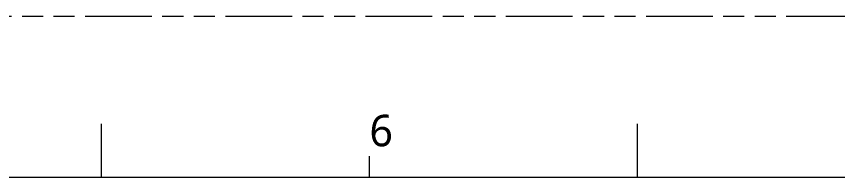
# Model space of a CAD drawing. Extents: x 726 to 4465, y 139 to 737.
# Drawn here: x 4225.9 to 4343, y 714.4 to 737.4 of the extents above; entities that cross this region are included whole.
import ezdxf

# ---------------------------------------------------------------- set-up
doc = ezdxf.new("R2010")
doc.units = 0
doc.linetypes.add('PHANTOM', pattern=[29.5, 9.5, -1.5, 3, -1.5, 3, -1.5, 9.5])
doc.layers.get('0').update_dxf_attribs({"lineweight": 5})
doc.layers.add('0PAPERF', color=2, linetype='PHANTOM', lineweight=5, plot=False)
doc.layers.add('DIM', color=3, linetype='Continuous', lineweight=5)
doc.styles.get("Standard").update_dxf_attribs({"font": 'txt.shx'})

msp = doc.modelspace()

# ---------------------------------------------------------------- linework, layer by layer
for p, q in [((4238.07, 714.43), (4238.07, 722.07)), ((4314.5, 714.43), (4314.5, 722.07)), ((4276.28, 714.43), (4276.28, 717.48)), ((4445.96, 714.43), (3855.9, 714.43))]:
    msp.add_line(p, q)
at = {"layer": '0PAPERF'}
msp.add_line((4465.23, 737.37), (3838.32, 737.37), dxfattribs=at)

# ---------------------------------------------------------------- texts
at = {"layer": 'DIM', "insert": (4276.28, 723.36), "char_height": 4.4855, "width": 2.7309, "attachment_point": 1}
msp.add_mtext('{\\fMicrosoft JhengHei|b0|i0|c136|p0;\\C0;6}', dxfattribs=at)

doc.saveas('drawing.dxf')
